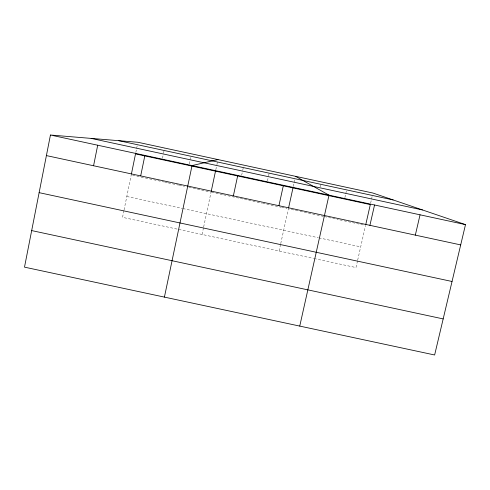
<?xml version="1.0" encoding="UTF-8"?>
<svg xmlns="http://www.w3.org/2000/svg" width="490" height="490" viewBox="0 0 490 490"><rect width="100%" height="100%" fill="white"/><g stroke="black" fill="none" stroke-linecap="round" stroke-linejoin="round"><path stroke-width="0.37" stroke-dasharray="2.45 1.84" d="M123.915 210.645L122.543 217.346L313.533 258.42M124.068 209.898L131.222 174.924M135.822 152.451L137.457 144.452M162.502 158.209L163.409 153.848M163.556 153.125L164.462 148.764M189.165 163.966L190.537 157.431M202.064 234.447L203.485 227.764M203.644 227.023L211.055 192.135M215.814 169.718L216.739 165.369M216.892 164.64L217.505 161.743M241.656 175.298L242.593 170.949M242.746 170.226L243.371 167.329M267.485 180.871L268.434 176.529M268.587 175.806L269.218 172.909M279.098 251.015L280.568 244.345M280.727 243.604L288.383 208.807L299.415 211.184M293.302 186.445L294.888 179.211M320.221 186.953L320.705 184.785M344.874 197.58L346.338 191.082M357.504 260.901L355.991 267.552L314.268 258.579M357.669 260.159L365.565 225.449M370.636 203.142L372.118 196.649M126.812 196.496L182.157 208.409M182.893 208.569L318.163 237.693M318.892 237.852L360.695 246.856M132.704 175.242L157.112 180.504M157.854 180.663L164.505 182.096M165.24 182.256L167.458 182.733M168.199 182.893L178.55 185.128M179.285 185.287L184.461 186.402M188.895 187.358L192.588 188.154M193.323 188.313L210.314 191.976M211.79 192.294L222.846 194.677M223.581 194.836L261.887 203.093M262.622 203.252L281.021 207.221M281.756 207.38L286.913 208.489M300.15 211.343L323.682 216.415M324.417 216.574L338.382 219.587M339.852 219.906L364.095 225.131"/><path stroke-width="0.73" d="M50.446 135.02L24.5 267.142L434.636 354.981L465.5 224.622L372.933 193.042L137.904 142.272L50.446 135.02L465.5 224.622M93.572 165.755L97.7 145.218M131.375 174.201L135.522 153.903L370.311 204.587L365.736 224.702M140.685 175.91L144.899 155.41M164.413 297.105L192.043 165.589L217.97 159.562M211.214 191.388L215.502 171.169M233.363 195.896L237.748 175.457M278.933 205.72L283.404 185.312M288.549 208.06L292.983 187.897M299.751 326.089L329.004 195.155L295.525 176.32M369.913 225.339L374.556 204.985M415.33 235.127L420.053 214.81M39.127 192.656L452.037 281.487M31.679 230.582L443.174 318.91M118.85 140.691L393.139 199.932M91.152 138.394L422.466 209.941M46.403 155.587L460.698 244.908"/></g></svg>
